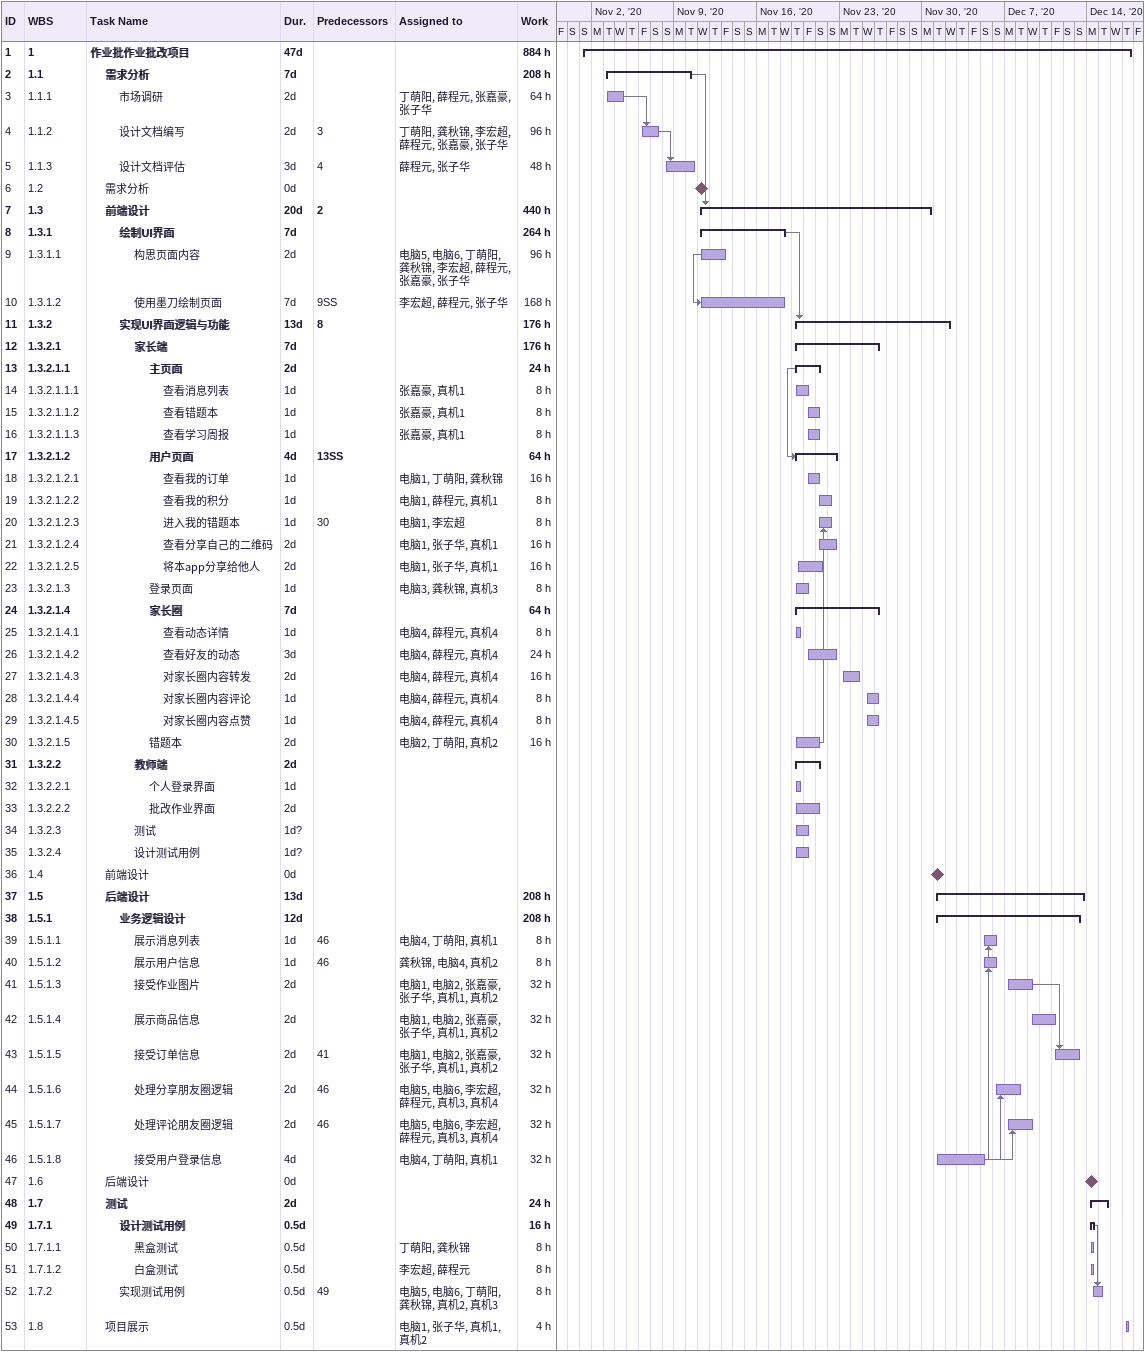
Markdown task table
| ID | WBS | Task | Duration | Start | Finish | Predecessors | Resources | Work (h) |
|---|---|---|---|---|---|---|---|---|
| 1 | 1 | **作业批作业批改项目** | 47d | 2020-11-01 | 2020-12-17 |  |  | 884 |
| 2 | 1.1 | **需求分析** | 7d | 2020-11-03 | 2020-11-10 |  |  | 208 |
| 3 | 1.1.1 | 市场调研 | 2d | 2020-11-03 | 2020-11-04 |  | 丁萌阳, 薛程元, 张嘉豪, 张子华 | 64 |
| 4 | 1.1.2 | 设计文档编写 | 2d | 2020-11-06 | 2020-11-07 | 3 | 丁萌阳, 龚秋锦, 李宏超, 薛程元, 张嘉豪, 张子华 | 96 |
| 5 | 1.1.3 | 设计文档评估 | 3d | 2020-11-08 | 2020-11-10 | 4 | 薛程元, 张子华 | 48 |
| 6 | 1.2 | 需求分析 | 0d | 2020-11-11 | 2020-11-11 |  |  |  |
| 7 | 1.3 | **前端设计** | 20d | 2020-11-11 | 2020-11-30 | 2 |  | 440 |
| 8 | 1.3.1 | **绘制UI界面** | 7d | 2020-11-11 | 2020-11-18 |  |  | 264 |
| 9 | 1.3.1.1 | 构思页面内容 | 2d | 2020-11-11 | 2020-11-13 |  | 电脑5, 电脑6, 丁萌阳, 龚秋锦, 李宏超, 薛程元, 张嘉豪, 张子华 | 96 |
| 10 | 1.3.1.2 | 使用墨刀绘制页面 | 7d | 2020-11-11 | 2020-11-18 | 9SS | 李宏超, 薛程元, 张子华 | 168 |
| 11 | 1.3.2 | **实现UI界面逻辑与功能** | 13d | 2020-11-19 | 2020-12-02 | 8 |  | 176 |
| 12 | 1.3.2.1 | **家长端** | 7d | 2020-11-19 | 2020-11-26 |  |  | 176 |
| 13 | 1.3.2.1.1 | **主页面** | 2d | 2020-11-19 | 2020-11-21 |  |  | 24 |
| 14 | 1.3.2.1.1.1 | 查看消息列表 | 1d | 2020-11-19 | 2020-11-20 |  | 张嘉豪, 真机1 | 8 |
| 15 | 1.3.2.1.1.2 | 查看错题本 | 1d | 2020-11-20 | 2020-11-21 |  | 张嘉豪, 真机1 | 8 |
| 16 | 1.3.2.1.1.3 | 查看学习周报 | 1d | 2020-11-20 | 2020-11-21 |  | 张嘉豪, 真机1 | 8 |
| 17 | 1.3.2.1.2 | **用户页面** | 4d | 2020-11-19 | 2020-11-22 | 13SS |  | 64 |
| 18 | 1.3.2.1.2.1 | 查看我的订单 | 1d | 2020-11-20 | 2020-11-21 |  | 电脑1, 丁萌阳, 龚秋锦 | 16 |
| 19 | 1.3.2.1.2.2 | 查看我的积分 | 1d | 2020-11-21 | 2020-11-22 |  | 电脑1, 薛程元, 真机1 | 8 |
| 20 | 1.3.2.1.2.3 | 进入我的错题本 | 1d | 2020-11-21 | 2020-11-22 | 30 | 电脑1, 李宏超 | 8 |
| 21 | 1.3.2.1.2.4 | 查看分享自己的二维码 | 2d | 2020-11-21 | 2020-11-22 |  | 电脑1, 张子华, 真机1 | 16 |
| 22 | 1.3.2.1.2.5 | 将本app分享给他人 | 2d | 2020-11-19 | 2020-11-21 |  | 电脑1, 张子华, 真机1 | 16 |
| 23 | 1.3.2.1.3 | 登录页面 | 1d | 2020-11-19 | 2020-11-20 |  | 电脑3, 龚秋锦, 真机3 | 8 |
| 24 | 1.3.2.1.4 | **家长圈** | 7d | 2020-11-19 | 2020-11-26 |  |  | 64 |
| 25 | 1.3.2.1.4.1 | 查看动态详情 | 1d | 2020-11-19 | 2020-11-19 |  | 电脑4, 薛程元, 真机4 | 8 |
| 26 | 1.3.2.1.4.2 | 查看好友的动态 | 3d | 2020-11-20 | 2020-11-22 |  | 电脑4, 薛程元, 真机4 | 24 |
| 27 | 1.3.2.1.4.3 | 对家长圈内容转发 | 2d | 2020-11-23 | 2020-11-24 |  | 电脑4, 薛程元, 真机4 | 16 |
| 28 | 1.3.2.1.4.4 | 对家长圈内容评论 | 1d | 2020-11-25 | 2020-11-26 |  | 电脑4, 薛程元, 真机4 | 8 |
| 29 | 1.3.2.1.4.5 | 对家长圈内容点赞 | 1d | 2020-11-25 | 2020-11-26 |  | 电脑4, 薛程元, 真机4 | 8 |
| 30 | 1.3.2.1.5 | 错题本 | 2d | 2020-11-19 | 2020-11-21 |  | 电脑2, 丁萌阳, 真机2 | 16 |
| 31 | 1.3.2.2 | **教师端** | 2d | 2020-11-19 | 2020-11-21 |  |  |  |
| 32 | 1.3.2.2.1 | 个人登录界面 | 1d | 2020-11-19 | 2020-11-19 |  |  |  |
| 33 | 1.3.2.2.2 | 批改作业界面 | 2d | 2020-11-19 | 2020-11-21 |  |  |  |
| 34 | 1.3.2.3 | 测试 | 1d? | 2020-11-19 | 2020-11-20 |  |  |  |
| 35 | 1.3.2.4 | 设计测试用例 | 1d? | 2020-11-19 | 2020-11-20 |  |  |  |
| 36 | 1.4 | 前端设计 | 0d | 2020-12-01 | 2020-12-01 |  |  |  |
| 37 | 1.5 | **后端设计** | 13d | 2020-12-01 | 2020-12-13 |  |  | 208 |
| 38 | 1.5.1 | **业务逻辑设计** | 12d | 2020-12-01 | 2020-12-13 |  |  | 208 |
| 39 | 1.5.1.1 | 展示消息列表 | 1d | 2020-12-05 | 2020-12-06 | 46 | 电脑4, 丁萌阳, 真机1 | 8 |
| 40 | 1.5.1.2 | 展示用户信息 | 1d | 2020-12-05 | 2020-12-06 | 46 | 龚秋锦, 电脑4, 真机2 | 8 |
| 41 | 1.5.1.3 | 接受作业图片 | 2d | 2020-12-07 | 2020-12-09 |  | 电脑1, 电脑2, 张嘉豪, 张子华, 真机1, 真机2 | 32 |
| 42 | 1.5.1.4 | 展示商品信息 | 2d | 2020-12-09 | 2020-12-11 |  | 电脑1, 电脑2, 张嘉豪, 张子华, 真机1, 真机2 | 32 |
| 43 | 1.5.1.5 | 接受订单信息 | 2d | 2020-12-11 | 2020-12-13 | 41 | 电脑1, 电脑2, 张嘉豪, 张子华, 真机1, 真机2 | 32 |
| 44 | 1.5.1.6 | 处理分享朋友圈逻辑 | 2d | 2020-12-06 | 2020-12-08 | 46 | 电脑5, 电脑6, 李宏超, 薛程元, 真机3, 真机4 | 32 |
| 45 | 1.5.1.7 | 处理评论朋友圈逻辑 | 2d | 2020-12-07 | 2020-12-09 | 46 | 电脑5, 电脑6, 李宏超, 薛程元, 真机3, 真机4 | 32 |
| 46 | 1.5.1.8 | 接受用户登录信息 | 4d | 2020-12-01 | 2020-12-05 |  | 电脑4, 丁萌阳, 真机1 | 32 |
| 47 | 1.6 | 后端设计 | 0d | 2020-12-14 | 2020-12-14 |  |  |  |
| 48 | 1.7 | **测试** | 2d | 2020-12-14 | 2020-12-15 |  |  | 24 |
| 49 | 1.7.1 | **设计测试用例** | 0.5d | 2020-12-14 | 2020-12-14 |  |  | 16 |
| 50 | 1.7.1.1 | 黑盒测试 | 0.5d | 2020-12-14 | 2020-12-14 |  | 丁萌阳, 龚秋锦 | 8 |
| 51 | 1.7.1.2 | 白盒测试 | 0.5d | 2020-12-14 | 2020-12-14 |  | 李宏超, 薛程元 | 8 |
| 52 | 1.7.2 | 实现测试用例 | 0.5d | 2020-12-14 | 2020-12-15 | 49 | 电脑5, 电脑6, 丁萌阳, 龚秋锦, 真机2, 真机3 | 8 |
| 53 | 1.8 | 项目展示 | 0.5d | 2020-12-17 | 2020-12-17 |  | 电脑1, 张子华, 真机1, 真机2 | 4 |
